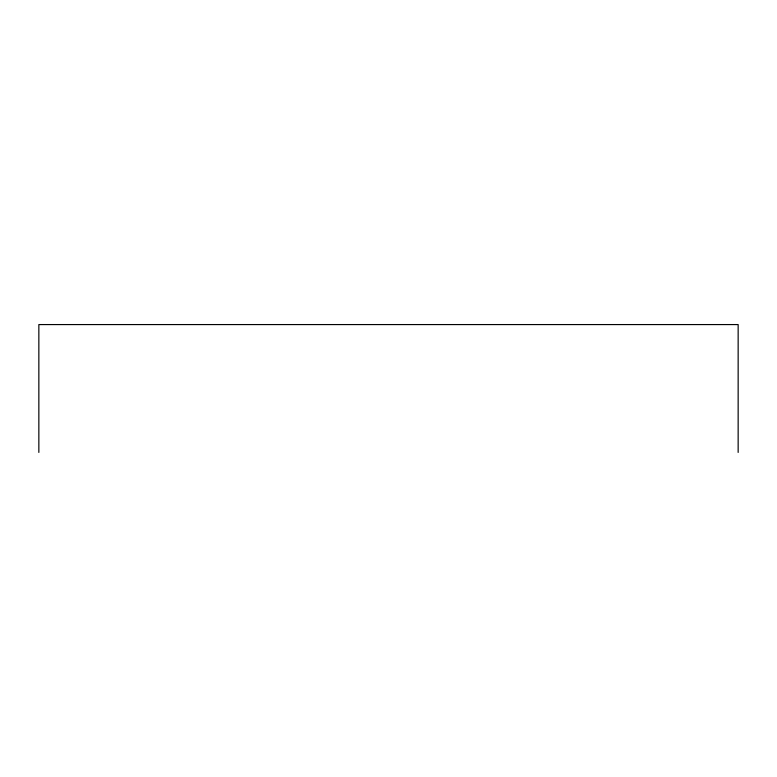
<?xml version="1.0" encoding="UTF-8"?>
<svg xmlns="http://www.w3.org/2000/svg" width="777" height="777" viewBox="0 0 777 777"><rect width="100%" height="100%" fill="white"/><g stroke="black" fill="none" stroke-linecap="round" stroke-linejoin="round"><path stroke-width="1.17" d="M738.15 452.428L738.15 324.572L38.85 324.572L38.85 452.428"/></g></svg>
